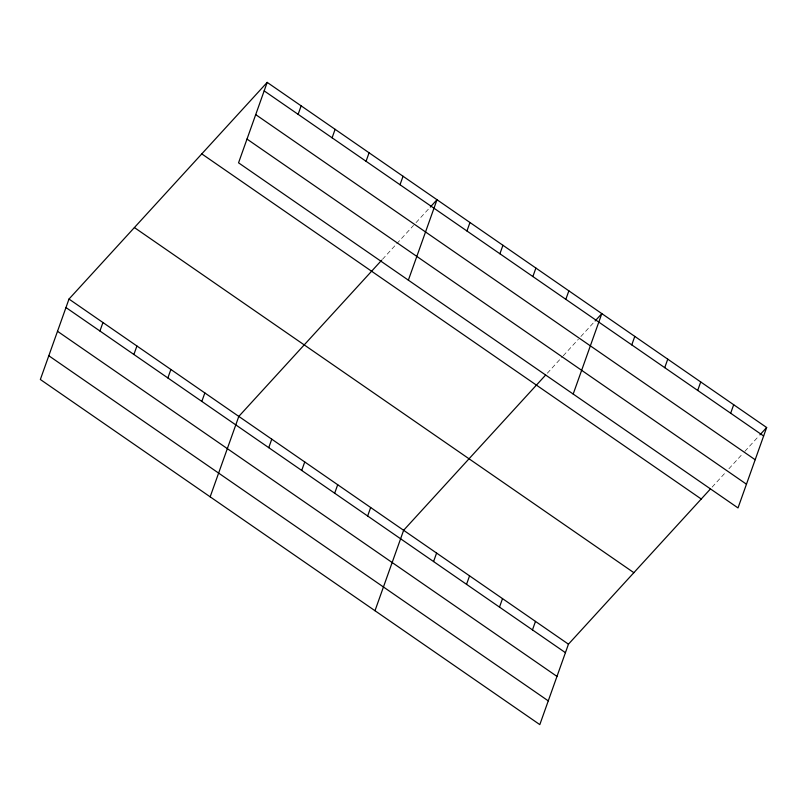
<?xml version="1.0" encoding="UTF-8"?>
<svg xmlns="http://www.w3.org/2000/svg" width="807" height="807" viewBox="0 0 807 807"><rect width="100%" height="100%" fill="white"/><g stroke="black" fill="none" stroke-linecap="round" stroke-linejoin="round"><path stroke-width="0.61" stroke-dasharray="4.04 3.03" d="M382.498 259.309L413.527 225.395M416.039 222.641L429.455 207.974M547.328 373.207L562.418 356.704M563.256 355.786L578.347 339.283M580.869 336.539L594.285 321.872M712.147 487.095L725.564 472.428M728.913 468.756L742.329 454.089M744.851 451.345L759.105 435.76"/><path stroke-width="1.21" d="M267.188 82.385L238.549 162.822L738.012 507.936L766.65 427.508L267.188 82.385L68.988 299.064L40.35 379.492L539.812 724.615L568.451 644.178L710.473 488.921M99.927 331.021L102.953 322.528M133.891 354.485L136.918 346.001M167.856 377.958L170.882 369.465M298.126 114.342L301.152 105.858M201.821 401.422L204.847 392.938M332.091 137.815L335.117 129.322M210.163 496.83L238.811 416.402L381.661 260.227M366.055 161.279L369.081 152.795M268.751 447.673L271.767 439.179M400.02 184.742L403.046 176.259M301.717 470.451L304.733 461.957M408.362 280.16L437.011 199.722L430.302 207.056M334.673 493.228L337.699 484.735M466.95 230.994L469.967 222.51M367.639 516.006L370.665 507.512M499.916 253.771L502.932 245.288M374.993 610.728L403.631 530.29L545.643 375.033M532.872 276.549L535.898 268.065M433.571 561.561L436.597 553.067M565.838 299.326L568.864 290.843M466.537 584.339L469.563 575.845M573.192 394.048L601.83 313.62L595.122 320.954M499.503 607.116L502.519 598.623M631.77 344.882L634.796 336.398M532.469 629.894L535.485 621.4M664.736 367.659L667.752 359.176M697.702 390.437L700.718 381.953M730.668 413.214L733.684 404.731M759.942 434.842L766.65 427.508M264.171 90.878L763.624 435.992M255.708 114.614L755.17 459.738M247.003 139.076L746.465 484.2M201.78 153.885L701.243 499.008M134.396 227.554L633.858 572.677M68.988 299.064L568.451 644.178M65.972 307.548L565.425 652.671M57.519 331.294L556.971 676.407M48.803 355.756L548.266 700.869"/></g></svg>
